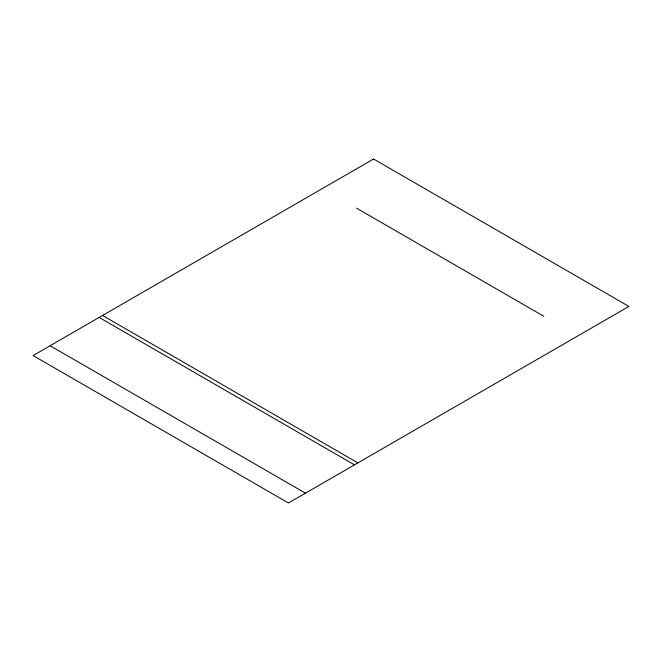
<?xml version="1.0" encoding="UTF-8"?>
<svg xmlns="http://www.w3.org/2000/svg" width="662" height="662" viewBox="0 0 662 662"><rect width="100%" height="100%" fill="white"/><g stroke="black" fill="none" stroke-linecap="round" stroke-linejoin="round"><path stroke-width="0.99" d="M356.537 208.149L543.783 316.254M102.552 315.468L357.894 462.895M99.151 317.437L354.493 464.856M50.122 345.746L305.463 493.165M373.558 159.012L33.1 355.568L288.442 502.988L628.9 306.432L373.558 159.012"/></g></svg>
